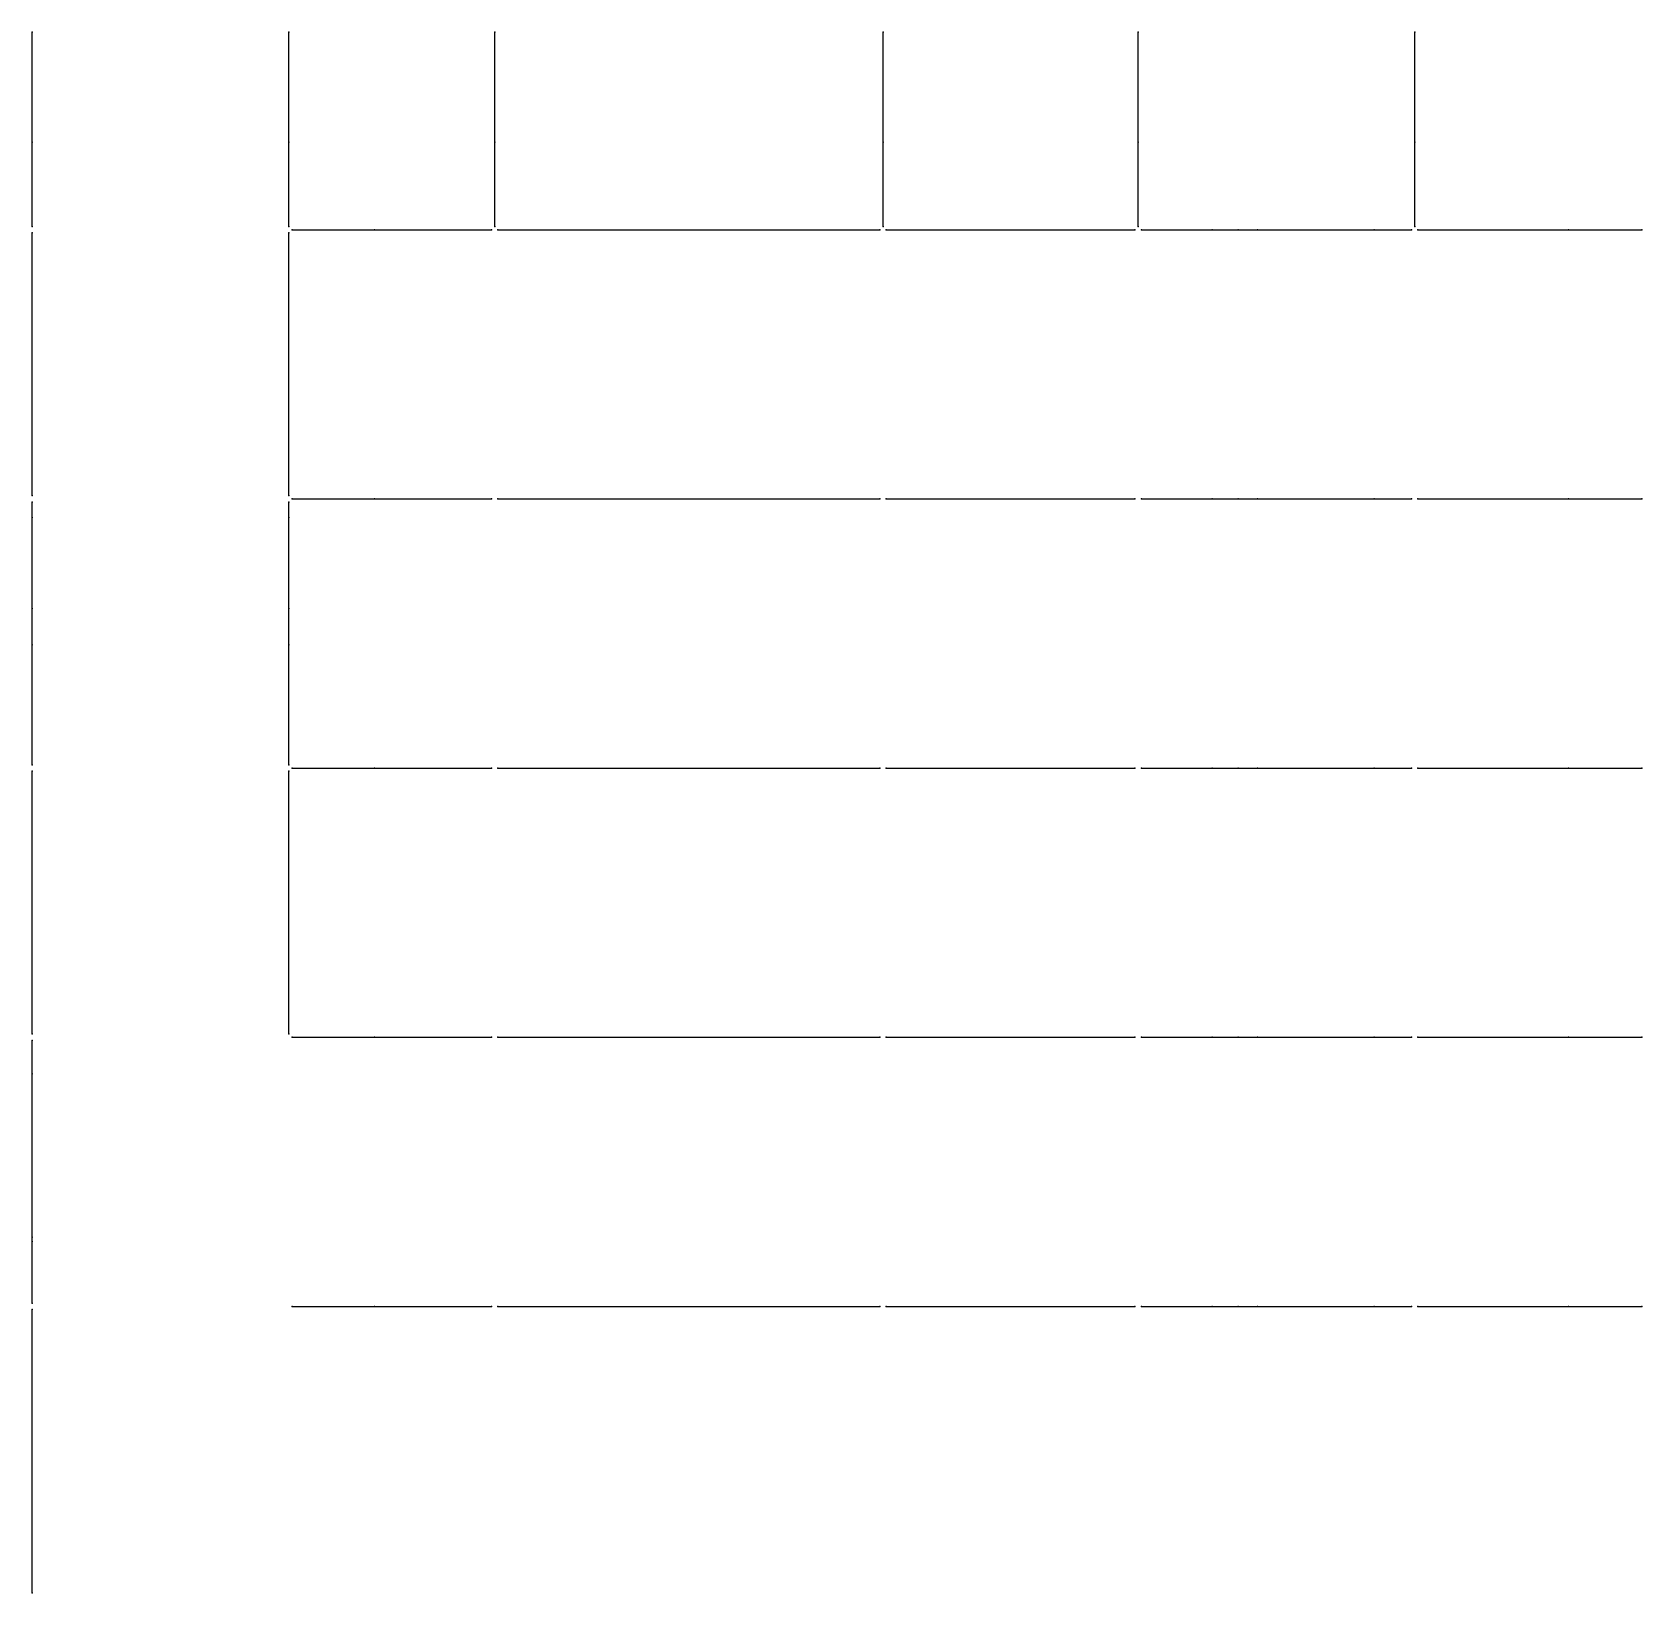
# Model space of a CAD drawing. Extents: x 6.1 to 55.8, y 0 to 48.2.
import ezdxf

# ---------------------------------------------------------------- set-up
doc = ezdxf.new("R2010")
doc.units = 0
doc.layers.add('beams_blocks', color=1, linetype='CONTINUOUS')
doc.layers.add('points', color=1, linetype='CONTINUOUS')

msp = doc.modelspace()

# ---------------------------------------------------------------- linework, layer by layer
at = {"layer": 'beams_blocks', "color": 0}
for p, q in [((6.096, 44.77, 4.4704), (6.096, 48.159, 4.4704)), ((14.0208, 44.77, 4.4704), (14.0208, 48.159, 4.4704)), ((20.3708, 44.77, 4.4704), (20.3708, 48.159, 4.4704)), ((32.3596, 44.77, 4.4704), (32.3596, 48.159, 4.4704)), ((40.2336, 44.77, 4.4704), (40.2336, 48.159, 4.4704)), ((48.768, 44.77, 4.4704), (48.768, 48.159, 4.4704)), ((6.096, 42.163, 4.4704), (6.096, 44.77, 4.4704)), ((14.0208, 42.163, 4.4704), (14.0208, 44.77, 4.4704)), ((20.3708, 42.163, 4.4704), (20.3708, 44.77, 4.4704)), ((32.3596, 42.163, 4.4704), (32.3596, 44.77, 4.4704)), ((40.2336, 42.163, 4.4704), (40.2336, 44.77, 4.4704)), ((48.768, 42.163, 4.4704), (48.768, 44.77, 4.4704)), ((6.096, 33.857, 4.4704), (6.096, 41.963, 4.4704)), ((14.0208, 33.857, 4.4704), (14.0208, 41.963, 4.4704)), ((14.1208, 42.063, 4.4704), (16.66, 42.063, 4.4704)), ((16.66, 42.063, 4.4704), (20.2708, 42.063, 4.4704)), ((20.4708, 42.063, 4.4704), (32.2596, 42.063, 4.4704)), ((32.4596, 42.063, 4.4704), (40.1336, 42.063, 4.4704)), ((40.3336, 42.063, 4.4704), (42.52, 42.063, 4.4704)), ((42.52, 42.063, 4.4704), (43.32, 42.063, 4.4704)), ((43.32, 42.063, 4.4704), (43.92, 42.063, 4.4704)), ((43.92, 42.063, 4.4704), (47.52, 42.063, 4.4704)), ((47.52, 42.063, 4.4704), (48.668, 42.063, 4.4704)), ((48.868, 42.063, 4.4704), (53.52, 42.063, 4.4704)), ((53.52, 42.063, 4.4704), (55.7784, 42.063, 4.4704)), ((6.096, 33.183, 4.4704), (6.096, 33.657, 4.4704)), ((14.0208, 33.183, 4.4704), (14.0208, 33.657, 4.4704)), ((14.1208, 33.757, 4.4704), (16.66, 33.757, 4.4704)), ((16.66, 33.757, 4.4704), (20.2708, 33.757, 4.4704)), ((20.4708, 33.757, 4.4704), (32.2596, 33.757, 4.4704)), ((32.4596, 33.757, 4.4704), (40.1336, 33.757, 4.4704)), ((40.3336, 33.757, 4.4704), (42.52, 33.757, 4.4704)), ((42.52, 33.757, 4.4704), (43.32, 33.757, 4.4704)), ((43.32, 33.757, 4.4704), (43.92, 33.757, 4.4704)), ((43.92, 33.757, 4.4704), (47.52, 33.757, 4.4704)), ((47.52, 33.757, 4.4704), (48.668, 33.757, 4.4704)), ((48.868, 33.757, 4.4704), (53.52, 33.757, 4.4704)), ((53.52, 33.757, 4.4704), (55.7784, 33.757, 4.4704)), ((6.096, 30.373, 4.4704), (6.096, 33.183, 4.4704)), ((14.0208, 30.373, 4.4704), (14.0208, 33.183, 4.4704)), ((6.096, 29.257, 4.4704), (6.096, 30.373, 4.4704)), ((14.0208, 29.257, 4.4704), (14.0208, 30.373, 4.4704)), ((6.096, 25.551, 4.4704), (6.096, 29.257, 4.4704)), ((14.0208, 25.551, 4.4704), (14.0208, 29.257, 4.4704)), ((6.096, 17.245, 4.4704), (6.096, 25.351, 4.4704)), ((14.0208, 17.245, 4.4704), (14.0208, 25.351, 4.4704)), ((14.1208, 25.451, 4.4704), (16.66, 25.451, 4.4704)), ((16.66, 25.451, 4.4704), (20.2708, 25.451, 4.4704)), ((20.4708, 25.451, 4.4704), (32.2596, 25.451, 4.4704)), ((32.4596, 25.451, 4.4704), (40.1336, 25.451, 4.4704)), ((40.3336, 25.451, 4.4704), (42.52, 25.451, 4.4704)), ((42.52, 25.451, 4.4704), (43.32, 25.451, 4.4704)), ((43.32, 25.451, 4.4704), (43.92, 25.451, 4.4704)), ((43.92, 25.451, 4.4704), (47.52, 25.451, 4.4704)), ((47.52, 25.451, 4.4704), (48.668, 25.451, 4.4704)), ((48.868, 25.451, 4.4704), (53.52, 25.451, 4.4704)), ((53.52, 25.451, 4.4704), (55.7784, 25.451, 4.4704)), ((6.096, 16.02, 4.4704), (6.096, 17.045, 4.4704)), ((14.1208, 17.145, 4.4704), (16.66, 17.145, 4.4704)), ((16.66, 17.145, 4.4704), (20.2708, 17.145, 4.4704)), ((20.4708, 17.145, 4.4704), (32.2596, 17.145, 4.4704)), ((32.4596, 17.145, 4.4704), (40.1336, 17.145, 4.4704)), ((40.3336, 17.145, 4.4704), (42.52, 17.145, 4.4704)), ((42.52, 17.145, 4.4704), (43.32, 17.145, 4.4704)), ((43.32, 17.145, 4.4704), (43.92, 17.145, 4.4704)), ((43.92, 17.145, 4.4704), (47.52, 17.145, 4.4704)), ((47.52, 17.145, 4.4704), (48.668, 17.145, 4.4704)), ((48.868, 17.145, 4.4704), (53.52, 17.145, 4.4704)), ((53.52, 17.145, 4.4704), (55.7784, 17.145, 4.4704)), ((6.096, 10.975, 4.4704), (6.096, 16.02, 4.4704)), ((6.096, 10.839, 4.4704), (6.096, 10.975, 4.4704)), ((6.096, 8.939, 4.4704), (6.096, 10.839, 4.4704)), ((6.096, 0, 4.4704), (6.096, 8.739, 4.4704)), ((14.1208, 8.839, 4.4704), (16.66, 8.839, 4.4704)), ((16.66, 8.839, 4.4704), (20.2708, 8.839, 4.4704)), ((20.4708, 8.839, 4.4704), (32.2596, 8.839, 4.4704)), ((32.4596, 8.839, 4.4704), (40.1336, 8.839, 4.4704)), ((40.3336, 8.839, 4.4704), (42.52, 8.839, 4.4704)), ((42.52, 8.839, 4.4704), (43.32, 8.839, 4.4704)), ((43.32, 8.839, 4.4704), (43.92, 8.839, 4.4704)), ((43.92, 8.839, 4.4704), (47.52, 8.839, 4.4704)), ((47.52, 8.839, 4.4704), (48.668, 8.839, 4.4704)), ((48.868, 8.839, 4.4704), (53.52, 8.839, 4.4704)), ((53.52, 8.839, 4.4704), (55.7784, 8.839, 4.4704))]:
    msp.add_line(p, q, dxfattribs=at)
at = {"layer": 'points', "color": 0}
for p in [(6.096, 48.159, 4.4704), (14.0208, 48.159, 4.4704), (20.3708, 48.159, 4.4704), (32.3596, 48.159, 4.4704), (40.2336, 48.159, 4.4704), (48.768, 48.159, 4.4704), (6.096, 44.77, 4.4704), (14.0208, 44.77, 4.4704), (20.3708, 44.77, 4.4704), (32.3596, 44.77, 4.4704), (40.2336, 44.77, 4.4704), (48.768, 44.77, 4.4704), (6.096, 42.163, 4.4704), (6.096, 41.963, 4.4704), (14.0208, 42.163, 4.4704), (14.0208, 41.963, 4.4704), (14.1208, 42.063, 4.4704), (16.66, 42.063, 4.4704), (20.2708, 42.063, 4.4704), (20.3708, 42.163, 4.4704), (20.4708, 42.063, 4.4704), (32.2596, 42.063, 4.4704), (32.3596, 42.163, 4.4704), (32.4596, 42.063, 4.4704), (40.1336, 42.063, 4.4704), (40.2336, 42.163, 4.4704), (40.3336, 42.063, 4.4704), (42.52, 42.063, 4.4704), (43.32, 42.063, 4.4704), (43.92, 42.063, 4.4704), (47.52, 42.063, 4.4704), (48.668, 42.063, 4.4704), (48.768, 42.163, 4.4704), (48.868, 42.063, 4.4704), (53.52, 42.063, 4.4704), (55.7784, 42.063, 4.4704), (6.096, 33.857, 4.4704), (14.0208, 33.857, 4.4704), (6.096, 33.657, 4.4704), (14.0208, 33.657, 4.4704), (14.1208, 33.757, 4.4704), (16.66, 33.757, 4.4704), (20.2708, 33.757, 4.4704), (20.4708, 33.757, 4.4704), (32.2596, 33.757, 4.4704), (32.4596, 33.757, 4.4704), (40.1336, 33.757, 4.4704), (40.3336, 33.757, 4.4704), (42.52, 33.757, 4.4704), (43.32, 33.757, 4.4704), (43.92, 33.757, 4.4704), (47.52, 33.757, 4.4704), (48.668, 33.757, 4.4704), (48.868, 33.757, 4.4704), (53.52, 33.757, 4.4704), (55.7784, 33.757, 4.4704), (6.096, 33.183, 4.4704), (14.0208, 33.183, 4.4704), (6.096, 30.373, 4.4704), (14.0208, 30.373, 4.4704), (6.096, 29.257, 4.4704), (14.0208, 29.257, 4.4704), (6.096, 25.551, 4.4704), (6.096, 25.351, 4.4704), (14.0208, 25.551, 4.4704), (14.0208, 25.351, 4.4704), (14.1208, 25.451, 4.4704), (16.66, 25.451, 4.4704), (20.2708, 25.451, 4.4704), (20.4708, 25.451, 4.4704), (32.2596, 25.451, 4.4704), (32.4596, 25.451, 4.4704), (40.1336, 25.451, 4.4704), (40.3336, 25.451, 4.4704), (42.52, 25.451, 4.4704), (43.32, 25.451, 4.4704), (43.92, 25.451, 4.4704), (47.52, 25.451, 4.4704), (48.668, 25.451, 4.4704), (48.868, 25.451, 4.4704), (53.52, 25.451, 4.4704), (55.7784, 25.451, 4.4704), (6.096, 17.245, 4.4704), (6.096, 17.045, 4.4704), (14.0208, 17.245, 4.4704), (14.1208, 17.145, 4.4704), (16.66, 17.145, 4.4704), (20.2708, 17.145, 4.4704), (20.4708, 17.145, 4.4704), (32.2596, 17.145, 4.4704), (32.4596, 17.145, 4.4704), (40.1336, 17.145, 4.4704), (40.3336, 17.145, 4.4704), (42.52, 17.145, 4.4704), (43.32, 17.145, 4.4704), (43.92, 17.145, 4.4704), (47.52, 17.145, 4.4704), (48.668, 17.145, 4.4704), (48.868, 17.145, 4.4704), (53.52, 17.145, 4.4704), (55.7784, 17.145, 4.4704), (6.096, 16.02, 4.4704), (6.096, 10.975, 4.4704), (6.096, 10.839, 4.4704), (6.096, 8.939, 4.4704), (6.096, 8.739, 4.4704), (14.1208, 8.839, 4.4704), (16.66, 8.839, 4.4704), (20.2708, 8.839, 4.4704), (20.4708, 8.839, 4.4704), (32.2596, 8.839, 4.4704), (32.4596, 8.839, 4.4704), (40.1336, 8.839, 4.4704), (40.3336, 8.839, 4.4704), (42.52, 8.839, 4.4704), (43.32, 8.839, 4.4704), (43.92, 8.839, 4.4704), (47.52, 8.839, 4.4704), (48.668, 8.839, 4.4704), (48.868, 8.839, 4.4704), (53.52, 8.839, 4.4704), (55.7784, 8.839, 4.4704), (6.096, 0, 4.4704)]:
    msp.add_point(p, dxfattribs=at)

doc.saveas('drawing.dxf')
